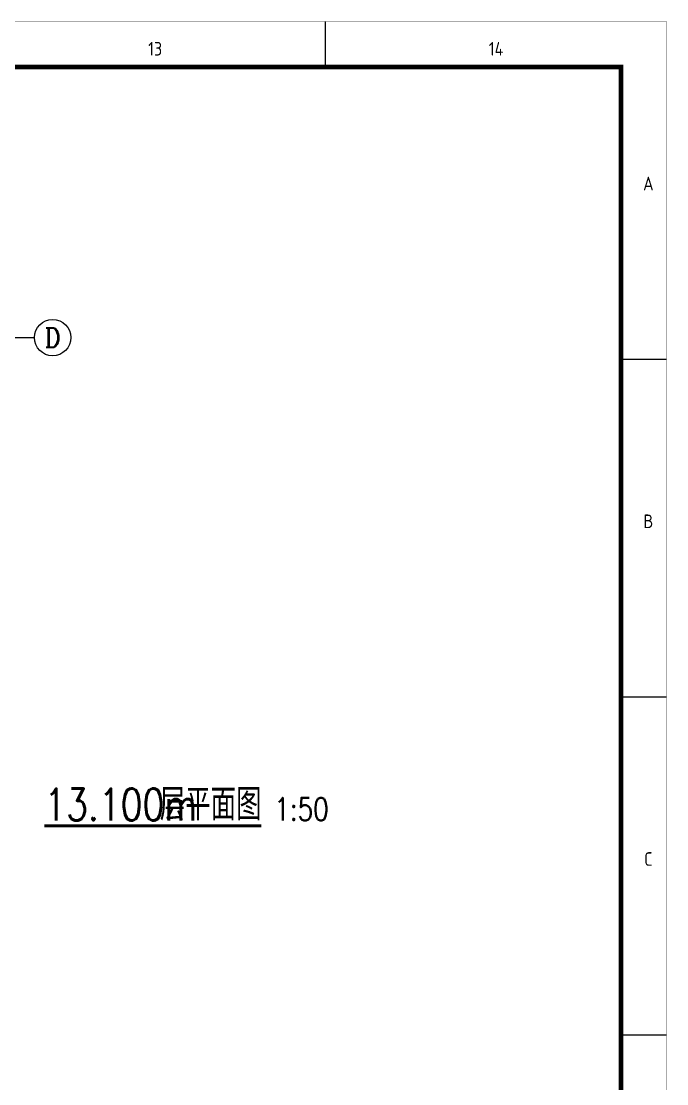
# Model space of a CAD drawing. Extents: x -93062 to 326984, y -142534 to 91021.
# Drawn here: x 185798 to 192899, y -49572 to -37894 of the extents above; entities that cross this region are included whole.
import ezdxf
from ezdxf.enums import TextEntityAlignment as Align

# ---------------------------------------------------------------- set-up
doc = ezdxf.new("R2010")
doc.units = 0
doc.header["$LTSCALE"] = 1000
doc.header["$MEASUREMENT"] = 0
doc.layers.get('0').update_dxf_attribs({"color": 8})
for name, color, linetype in [('AXIS', 8, 'Continuous'), ('AXIS_TEXT', 8, 'Continuous'), ('DIM_SYMB', 8, 'Continuous'), ('PUB_TEXT', 8, 'Continuous')]:
    doc.layers.add(name, color=color, linetype=linetype)
doc.styles.add('_TCH_AXIS', font='COMPLEX', dxfattribs={"bigfont": 'GBCBIG'})
doc.styles.add('COMPLEX', font='COMPLEX')
doc.styles.add('HZTXT', font='geditxt.shx', dxfattribs={"width": 0.8, "bigfont": 'hztxt1.shx'})
doc.styles.get("Standard").update_dxf_attribs({"font": 'gbenor.shx', "bigfont": 'gbcbig.shx'})
doc.styles.add('TK', font='GEDITXT.SHX', dxfattribs={"width": 0.85, "height": 3.5, "bigfont": 'DXT.SHX'})

# ---------------------------------------------------------------- blocks, each defined once
blk = doc.blocks.new('GEDI_WK_A11')
at = {"color": 3}
for p, q in [((975, 584), (975, 594)), ((1040, 519.75), (1050, 519.75)), ((1040, 445.5), (1050, 445.5)), ((1040, 371.25), (1050, 371.25))]:
    blk.add_line(p, q, dxfattribs=at)
for points, const_width in [([(0, 0), (1050, 0), (1050, 594), (0, 594)], 0.1), ([(25, 10), (1040, 10), (1040, 584), (25, 584)], 1)]:
    blk.add_lwpolyline(points, close=True, dxfattribs=dict(at, const_width=const_width))
for s, p in [('13', (937.5, 588)), ('14', (1012.5, 588))]:
    blk.add_text(s, height=3, dxfattribs=at).set_placement(p, align=Align.MIDDLE)
for s, p in [('A', (1046, 556.88)), ('B', (1046, 482.62)), ('C', (1046, 408.38))]:
    blk.add_text(s, height=3, dxfattribs=at).set_placement(p, align=Align.CENTER)
blk = doc.blocks.new('A$C024A6866')
blk.add_blockref('GEDI_WK_A11', (0, 0))
at = {"style": 'TK', "width": 0.85}
for tag, height, p in [('PROJECTNAME', 4.75, (985, 44)), ('PHASE', 4, (1027, 44)), ('DRAWINGNAME', 4.75, (995, 31))]:
    blk.add_attdef(tag, text='', height=height, dxfattribs=at).set_placement(p, align=Align.MIDDLE_CENTER)
for tag, p, height in [('APPROVE', (872, 32.75), 3.5), ('DESIGN', (917, 32.75), 3.5), ('REVIEW1', (872, 25.75), 3.5), ('DRAW', (917, 25.75), 3.5), ('REVIEW2', (872, 18.75), 3.5), ('PROPORTION', (917, 18.75), 3.5), ('DRAWINGNUMBER', (967, 18.5), 4), ('CHECK', (872, 11.75), 3.5), ('DATE', (917, 11.75), 3.5), ('VERSION', (1033, 11.75), 3.5)]:
    blk.add_attdef(tag, p, '', height=height, dxfattribs=at)
blk = doc.blocks.new('sgdsg')
at = {"xscale": 50, "yscale": 50, "zscale": 50}
blk.add_blockref('A$C024A6866', (-52500, 0), dxfattribs=at)
blk = doc.blocks.new('_AXISO')
blk.add_circle((0, 0), 0.5)
at = {"layer": 'AXIS_TEXT', "style": 'COMPLEX', "width": 1.041667}
blk.add_attdef('A', text='', height=0.56, dxfattribs=at).set_placement((-0.25, -0.28), (0.25, -0.28), align=Align.FIT)

msp = doc.modelspace()

# ---------------------------------------------------------------- linework, layer by layer
at = {"layer": 'AXIS'}
msp.add_line((184302.5, -41370.4), (185943.5, -41370.4), dxfattribs=at)
at = {"layer": 'DIM_SYMB', "const_width": 35}
msp.add_lwpolyline([(186052.3, -46737), (188441.1, -46737)], dxfattribs=at)

# ---------------------------------------------------------------- block references
msp.add_blockref('sgdsg', (192896.5, -67596))
at = {"layer": 'AXIS'}
ref = msp.add_blockref('_AXISO', (186143.5, -41370.4), dxfattribs=dict(at, xscale=400, yscale=400, zscale=400))
ref.add_attrib('A', 'D', dxfattribs={"layer": 'AXIS_TEXT', "height": 217.6, "style": '_TCH_AXIS'}).set_placement((186055.4, -41479.2), (186231.6, -41479.2), align=Align.FIT)

# ---------------------------------------------------------------- texts
at = {"layer": 'PUB_TEXT', "style": 'HZTXT', "width": 0.8}
for s, height, p in [('13.100m', 350, (186052.3, -46678)), ('层平面图', 350, (187321.6, -46678)), ('1:50', 250, (188581.1, -46678))]:
    msp.add_text(s, height=height, dxfattribs=at).set_placement(p)

doc.saveas('drawing.dxf')
